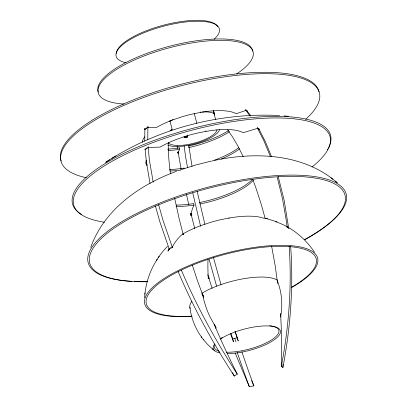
<?xml version="1.0" encoding="UTF-8"?>
<svg xmlns="http://www.w3.org/2000/svg" width="407" height="407" viewBox="0 0 407 407"><rect width="100%" height="100%" fill="white"/><g stroke="black" fill="none" stroke-linecap="round" stroke-linejoin="round"><path stroke-width="0.61" d="M168.31 142.654C168.02 153.068 169.144 163.472 170.523 173.779M145.024 129.121L145.045 128.668M145.04 129.034L148.067 127.305L156.166 127.625A50.27 15.868 -14.9 0 1 172.995 119.826L181.837 116.845A50.27 15.868 -14.9 0 1 191.819 114.169L200.407 112.418L208.705 111.243A50.27 15.868 -14.9 0 1 236.279 113.731L246.184 110.307M146.372 128.363L146.403 127.823M148.067 127.305L148.102 126.674M145.192 129.457L144.699 129.426L144.729 128.79M147.716 127.513L147.746 126.974M144.861 128.739L144.755 141.102M147.883 126.831L147.787 139.81M144.902 294.175C146.668 276.236 154.919 259.096 167.536 246.266M144.582 297.807L145.019 292.847M290.537 246.133L290.857 249.242C293.442 288.817 290.293 328.581 282.885 367.501L281.318 366.402C288.731 327.477 291.88 287.718 289.296 248.143L289.102 246.276M90.746 247.329C104.329 209.34 139.932 184.641 176.48 171.316M184.01 168.432L184.183 168.081A52.06 16.433 -14.9 0 1 169.404 169.521M179.187 148.072L179.304 147.843L179.696 149.313A50.27 15.868 -14.9 0 1 168.055 150.58M179.446 149.796L178.464 151.709M178.215 152.187L177.971 152.656M169.322 248.514L167.938 251.124L169.322 248.56M156.441 260.394L157.239 259.188M158.404 257.428L159.173 256.268M169.358 249.659L169.093 248.947L169.551 248.646M169.404 248.738L171.947 247.135M170.36 130.54L172.156 129.345L169.877 120.777M109.605 159.798L105.718 162.296C156.71 128.963 218.778 112.301 279.609 115.547M111.95 158.303L115.537 156.003M145.034 148.993L145.075 149.557L148.484 147.41L160.129 147.105A52.06 16.433 -14.9 0 1 177.559 139.021L186.716 135.933A52.06 16.433 -14.9 0 1 197.054 133.16L205.947 131.349L214.54 130.133A52.06 16.433 -14.9 0 1 243.121 132.723L257.672 128.327L259.407 129.574L259.122 129.05M144.699 129.426L145.029 129.212M170.146 130.616L172.156 129.345M178.154 271.606C193.584 308.074 212.754 342.857 234.279 376.068L237.296 374.16A536.406 358.648 57.7 0 1 214.123 324.053M172.197 246.978L172.522 246.795A77.218 51.175 58 0 1 182.865 233.959L183.186 233.771A52.065 16.433 -14.9 0 1 200.62 225.687L209.773 222.598A52.065 16.433 -14.9 0 1 220.116 219.826L229.004 218.015L237.596 216.799A52.065 16.433 -14.9 0 1 263.965 218.335M172.115 247.039L172.38 247.751M246.271 110.338L246.815 110.241M247.207 111.61L247.726 111.416L246.128 110.231M180.27 169.928L195.696 165.003L210.892 161.172M208.343 276.602L208.872 276.495M208.099 277.818C208.104 279.288 209.931 277.9 208.481 277.03M209.422 278.286L208.862 278.281M235.953 341.855L234.819 338.405A6.426 5.413 13.7 0 0 237.159 337.576L235.785 333.801A65.72 16.351 80 0 1 234.992 331.466M208.196 276.612L208.481 277.05M214.52 160.399C255.983 151.613 303.866 153.597 337.261 182.779L335.282 181.196M234.773 338.41L234.686 338.431A6.441 5.408 14.4 0 1 232.224 338.431L230.845 334.666A65.72 16.875 80.2 0 1 230.576 333.893M190.914 213.583L191.539 213.466M190.547 214.667L190.69 215.262L191.926 215.044M190.685 213.614L191.3 215.161M184.34 136.818L187.398 136.279L187.083 135.093M184.717 137.19L185.943 136.976M187.744 136.94L184.432 137.52L184.122 136.355M235.226 353.149L249.293 386.65L253.876 385.841A536.406 133.45 80 0 1 241.834 351.689M177.615 152.488L177.722 153.129L178.78 152.951M145.075 149.557L145.772 149.501M284.086 115.868L288.436 116.321M265.791 218.356L276.974 221.856M264.387 218.02L267.496 218.747M214.687 114.988L213.512 111.101M275.727 221.754A77.218 70.838 -54.8 0 1 287.194 226.75L288.95 228.124M287.194 226.75L287.271 227.371M289.301 227.981C299.354 234.096 308.013 242.44 314.509 252.248M288.777 227.874L288.787 228.098M330.932 177.732L332.86 179.278M203.149 339.275L207.514 344.332L212.841 349.267M212.291 348.824L214.794 350.844M147.161 164.698L146.459 163.833A52.06 16.433 -14.9 0 1 145.925 162.841M246.362 110.022L250.549 115.557M245.599 109.895L250.015 116.051M277.696 283.491L277.376 280.972A67.318 61.757 -54.8 0 1 280.708 316.483L280.876 316.697A11.142 3.348 81.7 0 0 281.049 316.895M245.589 109.631L246.011 110.185M147.105 165.654L146.851 165.298A52.06 16.433 -14.9 0 1 146.286 160.129M189.82 307.076C191.188 317.989 195.289 328.571 201.786 337.454M201.338 336.864L203.586 339.855M227.61 129.833L232.733 137.2L238.253 146.718L243.198 156.634M182.865 233.959L183.338 234.646M237.296 374.16C215.893 341.122 196.795 306.542 181.43 270.273M258.933 128.912L259.188 129.345M258.262 128.424L258.547 128.943M257.58 127.94L257.789 128.281M257.387 127.808L257.672 128.327M257.723 128.2L257.88 128.459M258.857 128.988L265.227 141.331L271.459 156.451M257.295 127.884L263.665 140.232L270.375 156.512M251.648 380.672L253.876 385.841M214.982 325.371L216.005 327.793L209.61 316.061A67.328 44.617 58 0 1 202.605 294.042A11.62 8.303 83.3 0 0 201.933 294.281M214.575 324.404L214.779 324.888M172.471 247.715L162.937 220.08L158.562 204.502M169.449 249.628L159.915 221.988L155.372 205.815M252.783 179.523L255.682 187.225L261.263 204.4L265.13 218.391M203.505 296.459L202.605 294.042M172.787 247.507L172.522 246.795M170.787 247.838L171.052 248.55M169.521 248.804L169.734 249.415M203.709 297.721L197.029 279.411L192.343 265.14M233.242 341.524L232.224 338.436M238.166 340.664L237.159 337.576M278.205 176.613L284.117 200.091L288.665 228.098M207.763 274.664L212.093 288.375M221.011 284.691L213.421 257.463M216.605 286.111L209.157 259.498M213.67 111.365L214.326 113.812M213.248 110.567L215.69 119.75M205.8 130.8L205.947 131.349M200.259 111.869L200.407 112.418M194.241 113.558L196.846 123.352M187.276 135.185L187.729 136.966A25.361 8.008 -14.9 0 1 184.417 137.551L184.132 136.462M190.69 215.257A91.529 23.499 80.2 0 1 194.022 205.047L193.63 203.576A52.06 16.433 -14.9 0 1 176.216 205.062M183.282 234.732L179.182 218.874L174.695 198.346M204.879 224.293L197.181 191.371M200.605 226.333L192.735 192.786M190.985 213.736L194.755 228.744M277.223 177.294L282.555 198.987L286.645 222.644L287.164 227.62M186.365 194.068L188.787 204.599M153.215 182.183L149.425 160.368L148.158 147.242M150.061 183.491L146.403 162.281L145.136 149.155M192.038 166.387L188.746 145.223M187.571 167.806L185.536 156.436L184.162 146.032M181.1 168.89L178.027 151.587M271.606 246.138L275.168 265.634L277.508 282.824M178.225 153.047L178.139 152.513M178.068 152.091L178.154 152.62M177.162 146.042L177.549 148.509M229.004 218.015L229.08 218.605M288.07 227.335L288.115 227.706M287.393 226.877L287.444 227.131M148.484 147.41L148.443 146.851M145.431 149.318L145.396 148.85M148.097 147.644L148.087 147.365M146.769 148.479L146.729 147.919M148.062 146.988L148.082 147.456M280.55 313.914L280.708 316.483M234.279 376.073A536.406 358.648 57.7 0 1 232.585 372.71M280.53 313.599A536.406 492.099 -54.8 0 1 281.323 366.402M282.982 364.362A536.406 492.099 -54.8 0 1 282.885 367.501M229.451 131.71A50.27 15.868 -14.9 0 1 209.381 141.529L200.539 144.51A50.27 15.868 -14.9 0 1 188.522 147.649M142.44 142.155A50.27 15.868 -14.9 0 1 144.683 136.833M86.284 177.706A133.638 42.186 -14.9 0 1 97.807 118.478A133.638 42.186 -14.9 0 1 265.893 73.682A133.638 42.186 -14.9 0 1 305.749 119.22M61.208 161.075A133.486 42.135 -14.9 0 1 178.22 85.022A133.486 42.135 -14.9 0 1 318.996 91.962M228.678 130.494A50.27 15.868 -14.9 0 1 208.989 140.059L200.147 143.04A50.27 15.868 -14.9 0 1 188.517 146.093M179.304 147.843A50.27 15.868 -14.9 0 1 167.664 149.115M239.626 148.733A52.06 16.433 -14.9 0 1 221.388 159.04M180.428 170.136A52.06 16.433 -14.9 0 1 169.795 170.991M104.426 222.227A132.657 41.875 -14.9 0 1 108.099 163.609A132.657 41.875 -14.9 0 1 279.578 117.964A132.657 41.875 -14.9 0 1 312.027 166.962M81.756 214.57A133.486 42.135 -14.9 0 1 188.716 129.421A133.486 42.135 -14.9 0 1 328.663 147.578M328.073 148.692A133.486 42.135 -14.9 0 1 327.411 149.817M238.594 147.766A52.06 16.433 -14.9 0 1 211.528 161.228M192.058 316.091A87.887 27.742 -14.9 0 1 160.037 282.611A87.887 27.742 -14.9 0 1 285.124 246.383A87.887 27.742 -14.9 0 1 291.488 287.291M191.89 316.29A89.438 28.231 -14.9 0 1 158.562 282.351A89.438 28.231 -14.9 0 1 286.177 245.401A89.438 28.231 -14.9 0 1 291.921 287.327M208.308 278.49A75.616 19.414 80.2 0 1 208.002 259.691M288.12 227.559A77.218 71.001 -53.8 0 1 288.934 228.001M169.093 248.947A77.218 51.628 57.7 0 1 169.287 248.575M269.719 325.778A33.405 10.546 -14.9 0 1 270.696 340.425A33.405 10.546 -14.9 0 1 226.516 352.203M219.307 351.246A33.405 10.546 -14.9 0 1 214.927 344.129M220.182 338.878A33.405 10.546 -14.9 0 1 222.207 337.535M220.401 339.036A34.707 10.953 -14.9 0 1 267.226 325.91A34.707 10.953 -14.9 0 1 273.926 339.998A34.707 10.953 -14.9 0 1 227.325 353.597M219.958 352.945A34.707 10.953 -14.9 0 1 214.708 344.001M190.217 308.455A46.724 14.749 -14.9 0 1 191.87 301.404M201.755 293.315A46.724 14.749 -14.9 0 1 277.442 280.199M215.924 327.879A11.131 8.104 77.8 0 1 215.496 328.296M277.442 280.983A11.645 3.281 77.8 0 1 277.762 281.074M147.461 281.72A132.087 41.692 -14.9 0 1 116.056 226.862A132.087 41.692 -14.9 0 1 303.708 176.77A132.087 41.692 -14.9 0 1 304.675 239.754M131.944 281.334A133.486 42.135 -14.9 0 1 123.011 220.945A133.486 42.135 -14.9 0 1 309.473 175.936A133.486 42.135 -14.9 0 1 304.431 239.698M147.629 281.547A133.486 42.135 -14.9 0 1 134.432 281.456M252.467 179.284A52.06 16.433 -14.9 0 1 199.445 202.544M253.266 180.296A52.06 16.433 -14.9 0 1 199.837 204.014M194.022 205.047A52.06 16.433 -14.9 0 1 176.089 206.527M116.468 53.449A52.528 16.58 -14.9 0 1 163.629 25.153A52.528 16.58 -14.9 0 1 217.801 26.816M125.885 62.734A53.398 16.855 -14.9 0 1 130.968 39.052A53.398 16.855 -14.9 0 1 197.883 21.24A53.398 16.855 -14.9 0 1 214.102 39.25M169.597 121.413A28.032 8.847 -14.9 0 1 173.087 119.556M201.984 111.991A28.032 8.847 -14.9 0 1 214.168 113.553M219.5 129.721A28.032 8.847 -14.9 0 1 197.029 143.223A28.032 8.847 -14.9 0 1 167.735 145.019M217.002 129.802A25.361 8.008 -14.9 0 1 194.108 143.162A25.361 8.008 -14.9 0 1 168.208 142.531M98.285 92.094A79.894 25.219 -14.9 0 1 169.256 46.327A79.894 25.219 -14.9 0 1 252.676 51.338M124.018 104.039A80.093 25.28 -14.9 0 1 116.621 69.383A80.093 25.28 -14.9 0 1 224.964 40.41A80.093 25.28 -14.9 0 1 236.62 73.932M238.268 340.974A536.406 133.45 80 0 1 235.17 331.425M249.293 386.65A536.406 133.45 80 0 1 237.25 352.498M233.684 341.783A536.406 133.45 80 0 1 230.973 333.435"/></g></svg>
